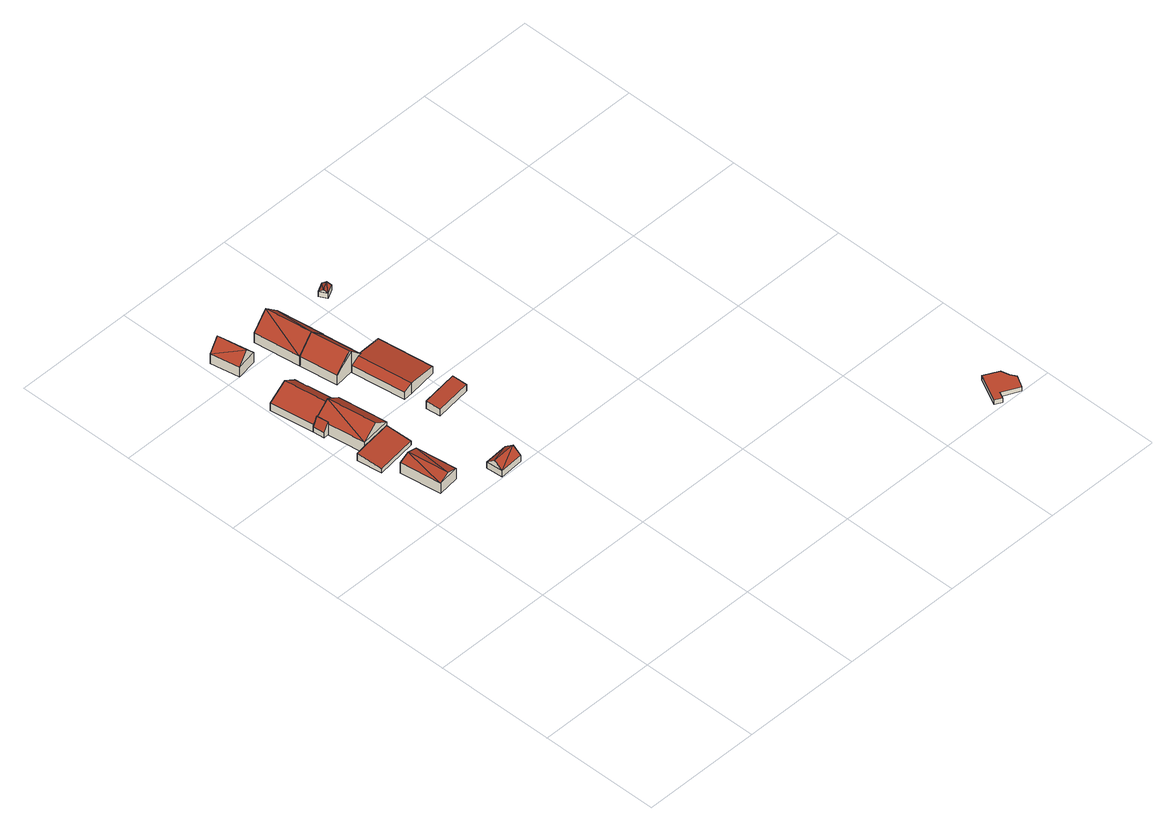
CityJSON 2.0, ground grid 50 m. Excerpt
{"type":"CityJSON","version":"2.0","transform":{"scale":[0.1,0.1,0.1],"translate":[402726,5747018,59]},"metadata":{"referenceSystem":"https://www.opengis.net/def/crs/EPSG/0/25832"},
"CityObjects":{
"building1":{"type":"Building","attributes":{"Gemeindeschluessel":"05515000","Geometrietyp2DReferenz":"3000","function":"31001_2700","roofType":"3100","measuredHeight":6.47},"geometry":[{"type":"Solid","lod":"2","boundaries":[[[[0,1,2,3]],[[4,5,1,0]],[[6,7,5,4]],[[3,2,7,6]],[[0,8,4]],[[6,9,3]],[[3,9,8]],[[8,0,3]],[[9,6,4]],[[4,8,9]],[[1,5,7,2]]]],"semantics":{"surfaces":[{"type":"WallSurface"},{"type":"RoofSurface"},{"type":"GroundSurface"}],"values":[[0,0,0,0,0,0,1,1,1,1,2]]}}]},
"building2":{"type":"Building","attributes":{"Gemeindeschluessel":"05515000","Geometrietyp2DReferenz":"3000","function":"31001_2700","roofType":"2100","measuredHeight":3.56},"geometry":[{"type":"Solid","lod":"2","boundaries":[[[[10,11,12,13]],[[14,15,11,10]],[[16,17,15,14]],[[18,19,17,16]],[[13,12,19,18]],[[16,14,10,13,18]],[[11,15,17,19,12]]]],"semantics":{"surfaces":[{"type":"WallSurface"},{"type":"RoofSurface"},{"type":"GroundSurface"}],"values":[[0,0,0,0,0,1,2]]}}]},
"building3":{"type":"Building","attributes":{"Gemeindeschluessel":"05515000","Geometrietyp2DReferenz":"3000","function":"31001_2700","roofType":"5000","measuredHeight":9.57},"geometry":[{"type":"Solid","lod":"2","boundaries":[[[[20,21,22,23]],[[24,25,21,20]],[[26,27,25,24]],[[23,22,27,26]],[[24,20,28,29]],[[26,29,28]],[[28,23,26]],[[23,28,20]],[[24,29,26]],[[21,25,27,22]]]],"semantics":{"surfaces":[{"type":"WallSurface"},{"type":"RoofSurface"},{"type":"GroundSurface"}],"values":[[0,0,0,0,1,1,1,0,0,2]]}}]},
"building4":{"type":"Building","attributes":{"Gemeindeschluessel":"05515000","Geometrietyp2DReferenz":"3000","function":"31001_2700"},"children":["building4-1","building4-2"]},
"building4-1":{"type":"BuildingPart","attributes":{"roofType":"3100","measuredHeight":7.76},"parents":["building4"],"geometry":[{"type":"Solid","lod":"2","boundaries":[[[[30,31,32,33]],[[34,35,31,30]],[[36,37,35,34]],[[38,39,40,41,42]],[[43,44,39,38]],[[45,46,44,43]],[[47,48,46,45]],[[33,32,48,47]],[[38,42,49,36,34,43]],[[30,33,47,45,43,34]],[[31,35,37,40,39,44,46,48,32]],[[41,49,42]],[[40,37,36,49,41]]]],"semantics":{"surfaces":[{"type":"WallSurface"},{"type":"RoofSurface"},{"type":"GroundSurface"},{"type":"ClosureSurface"}],"values":[[0,0,0,0,0,0,0,0,1,1,2,0,3]]}}]},
"building4-2":{"type":"BuildingPart","attributes":{"roofType":"2100","measuredHeight":6.13},"parents":["building4"],"geometry":[{"type":"Solid","lod":"2","boundaries":[[[[50,51,52,53]],[[41,40,51,50]],[[53,52,37,36,54]],[[49,41,50,53,54]],[[51,40,37,52]],[[49,54,36]],[[40,41,49,36,37]]]],"semantics":{"surfaces":[{"type":"WallSurface"},{"type":"RoofSurface"},{"type":"GroundSurface"},{"type":"ClosureSurface"}],"values":[[0,0,0,1,2,0,3]]}}]},
"building5":{"type":"Building","attributes":{"Gemeindeschluessel":"05515000","Geometrietyp2DReferenz":"3000","function":"31001_2700","roofType":"3100","measuredHeight":5.65},"geometry":[{"type":"Solid","lod":"2","boundaries":[[[[55,56,57,58]],[[59,60,56,55]],[[61,62,60,59]],[[58,57,62,61]],[[55,63,59]],[[61,64,58]],[[64,63,55]],[[55,58,64]],[[61,59,63]],[[63,64,61]],[[56,60,62,57]]]],"semantics":{"surfaces":[{"type":"WallSurface"},{"type":"RoofSurface"},{"type":"GroundSurface"}],"values":[[0,0,0,0,0,0,1,1,1,1,2]]}}]},
"building6":{"type":"Building","attributes":{"Gemeindeschluessel":"05515000","Geometrietyp2DReferenz":"3000","function":"31001_1000","roofType":"3100","measuredHeight":9.44},"address":[{"country":"Germany","locality":"Münster","thoroughfareNumber":"128","thoroughfareName":"Ottmarsbocholter Straße"}],"geometry":[{"type":"Solid","lod":"2","boundaries":[[[[65,66,67,68]],[[69,70,66,65]],[[71,72,70,69]],[[68,67,72,71]],[[65,73,69]],[[71,74,68]],[[65,68,74]],[[74,73,65]],[[73,74,71]],[[71,69,73]],[[66,70,72,67]]]],"semantics":{"surfaces":[{"type":"WallSurface"},{"type":"RoofSurface"},{"type":"GroundSurface"}],"values":[[0,0,0,0,0,0,1,1,1,1,2]]}}]},
"building7":{"type":"Building","attributes":{"Gemeindeschluessel":"05515000","Geometrietyp2DReferenz":"3000","function":"31001_2700","roofType":"5000","measuredHeight":11.06},"geometry":[{"type":"Solid","lod":"2","boundaries":[[[[75,76,77,78]],[[79,80,76,75]],[[81,82,80,79]],[[83,84,82,81]],[[78,77,84,83]],[[75,85,86,81,79]],[[86,85,78,83]],[[78,85,75]],[[81,86,83]],[[76,80,82,84,77]]]],"semantics":{"surfaces":[{"type":"WallSurface"},{"type":"RoofSurface"},{"type":"GroundSurface"}],"values":[[0,0,0,0,0,1,1,0,0,2]]}}]},
"building8":{"type":"Building","attributes":{"name":"Lütke Schürmann","Gemeindeschluessel":"05515000","Geometrietyp2DReferenz":"3000","function":"31001_1100","roofType":"3100","measuredHeight":10.96},"address":[{"country":"Germany","locality":"Münster","thoroughfareNumber":"130","thoroughfareName":"Ottmarsbocholter Straße"}],"geometry":[{"type":"Solid","lod":"2","boundaries":[[[[87,88,77,78]],[[89,90,88,87]],[[91,76,90,89]],[[78,77,76,91]],[[87,92,89]],[[91,93,78]],[[78,93,92]],[[92,87,78]],[[93,91,89]],[[89,92,93]],[[88,90,76,77]]]],"semantics":{"surfaces":[{"type":"WallSurface"},{"type":"RoofSurface"},{"type":"GroundSurface"}],"values":[[0,0,0,0,0,0,1,1,1,1,2]]}}]},
"building9":{"type":"Building","attributes":{"Gemeindeschluessel":"05515000","Geometrietyp2DReferenz":"3000","function":"51009_1611","roofType":"2100","measuredHeight":3.79},"geometry":[{"type":"Solid","lod":"2","boundaries":[[[[94,95,96,97]],[[98,99,95,94]],[[100,101,99,98]],[[97,96,101,100]],[[98,94,97,100]],[[95,99,101,96]]]],"semantics":{"surfaces":[{"type":"WallSurface"},{"type":"RoofSurface"},{"type":"GroundSurface"}],"values":[[0,0,0,0,1,2]]}}]},
"building10":{"type":"Building","attributes":{"Gemeindeschluessel":"05515000","Geometrietyp2DReferenz":"3000","function":"31001_2700","roofType":"3100","measuredHeight":5.21},"geometry":[{"type":"Solid","lod":"2","boundaries":[[[[102,103,104,105]],[[106,107,103,102]],[[108,109,107,106]],[[110,111,109,108]],[[112,113,111,110]],[[114,115,113,112]],[[116,117,115,114]],[[105,104,117,116]],[[110,108,106,102,105,112]],[[116,114,112,105]],[[103,107,109,111,113,115,117,104]]]],"semantics":{"surfaces":[{"type":"WallSurface"},{"type":"RoofSurface"},{"type":"GroundSurface"}],"values":[[0,0,0,0,0,0,0,0,1,1,2]]}}]},
"building11":{"type":"Building","attributes":{"Gemeindeschluessel":"05515000","Geometrietyp2DReferenz":"3000","function":"31001_2700","roofType":"3100","measuredHeight":3.57},"geometry":[{"type":"Solid","lod":"2","boundaries":[[[[118,119,120,121]],[[122,123,119,118]],[[124,125,123,122]],[[121,120,125,124]],[[118,126,122]],[[124,127,121]],[[127,126,118]],[[118,121,127]],[[124,122,126]],[[126,127,124]],[[119,123,125,120]]]],"semantics":{"surfaces":[{"type":"WallSurface"},{"type":"RoofSurface"},{"type":"GroundSurface"}],"values":[[0,0,0,0,0,0,1,1,1,1,2]]}}]},
"building12":{"type":"Building","attributes":{"Gemeindeschluessel":"05515000","Geometrietyp2DReferenz":"3000","function":"31001_2700","roofType":"1000","measuredHeight":2.11},"geometry":[{"type":"Solid","lod":"2","boundaries":[[[[128,129,130,131]],[[132,133,129,128]],[[134,135,133,132]],[[136,137,135,134]],[[138,139,137,136]],[[140,141,139,138]],[[142,143,141,140]],[[131,130,143,142]],[[140,138,136,134,132,128,131,142]],[[129,133,135,137,139,141,143,130]]]],"semantics":{"surfaces":[{"type":"WallSurface"},{"type":"RoofSurface"},{"type":"GroundSurface"}],"values":[[0,0,0,0,0,0,0,0,1,2]]}}]}
},
"vertices":[
[96,1270,52],[96,1270,3],[118,1099,3],[118,1099,52],[187,1281,52],[187,1281,3],[208,1111,52],[208,1111,3],[141,1276,68],[163,1105,68],
[33,1416,43],[33,1416,8],[48,1313,8],[48,1313,27],[78,1422,43],[78,1422,8],[203,1438,43],[203,1438,8],[217,1335,27],[217,1335,8],
[176,1642,60],[176,1642,7],[51,1626,7],[51,1626,60],[203,1438,60],[203,1438,7],[78,1422,60],[78,1422,7],[114,1634,103],[141,1430,103],
[176,1642,39],[176,1642,8],[159,1772,8],[159,1772,39],[113,1634,85],[113,1634,8],[51,1626,55],[51,1626,8],[5,1804,44],[5,1804,8],[29,1623,8],[29,1623,32],[29,1623,44],[90,1816,85],[90,1816,8],[146,1823,44],[146,1823,8],[153,1772,44],[153,1772,8],[39,1624,48],
[35,1575,32],[35,1575,8],[57,1578,8],[57,1578,69],[51,1626,69],
[422,1081,28],[422,1081,0],[322,1074,0],[322,1074,28],[427,1011,28],[427,1011,0],[327,1004,28],[327,1004,0],[424,1046,57],[325,1039,57],
[140,2013,50],[140,2013,4],[118,2134,4],[118,2134,50],[53,1997,50],[53,1997,4],[32,2118,50],[32,2118,4],[97,2005,99],[75,2126,99],
[370,1902,50],[370,1902,7],[235,1883,7],[235,1883,53],[392,1741,50],[392,1741,7],[338,1735,103],[338,1735,7],[256,1725,53],[256,1725,7],[301,1892,118],[323,1733,118],
[210,2078,53],[210,2078,7],[345,2096,53],[345,2096,7],[370,1902,53],[277,2087,117],[303,1893,117],
[547,1386,33],[547,1386,3],[539,1445,3],[539,1445,41],[395,1366,33],[395,1366,3],[387,1425,41],[387,1425,3],
[392,1741,53],[392,1741,3],[376,1739,3],[376,1739,55],[391,1746,53],[391,1746,3],[498,1760,36],[498,1760,3],[528,1529,36],[528,1529,3],[406,1513,55],[406,1513,3],[368,1509,37],[368,1509,3],[338,1735,36],[338,1735,3],
[565,2094,31],[565,2094,7],[526,2074,7],[526,2074,31],[582,2063,31],[582,2063,7],[543,2043,31],[543,2043,7],[573,2079,43],[535,2058,43],
[1787,12,22],[1787,12,1],[1800,38,1],[1800,38,22],[1760,26,22],[1760,26,1],[1818,141,22],[1818,141,1],[1878,109,22],[1878,109,1],[1886,76,22],[1886,76,1],[1900,51,22],[1900,51,1],[1873,2,22],[1873,2,1]
]}
